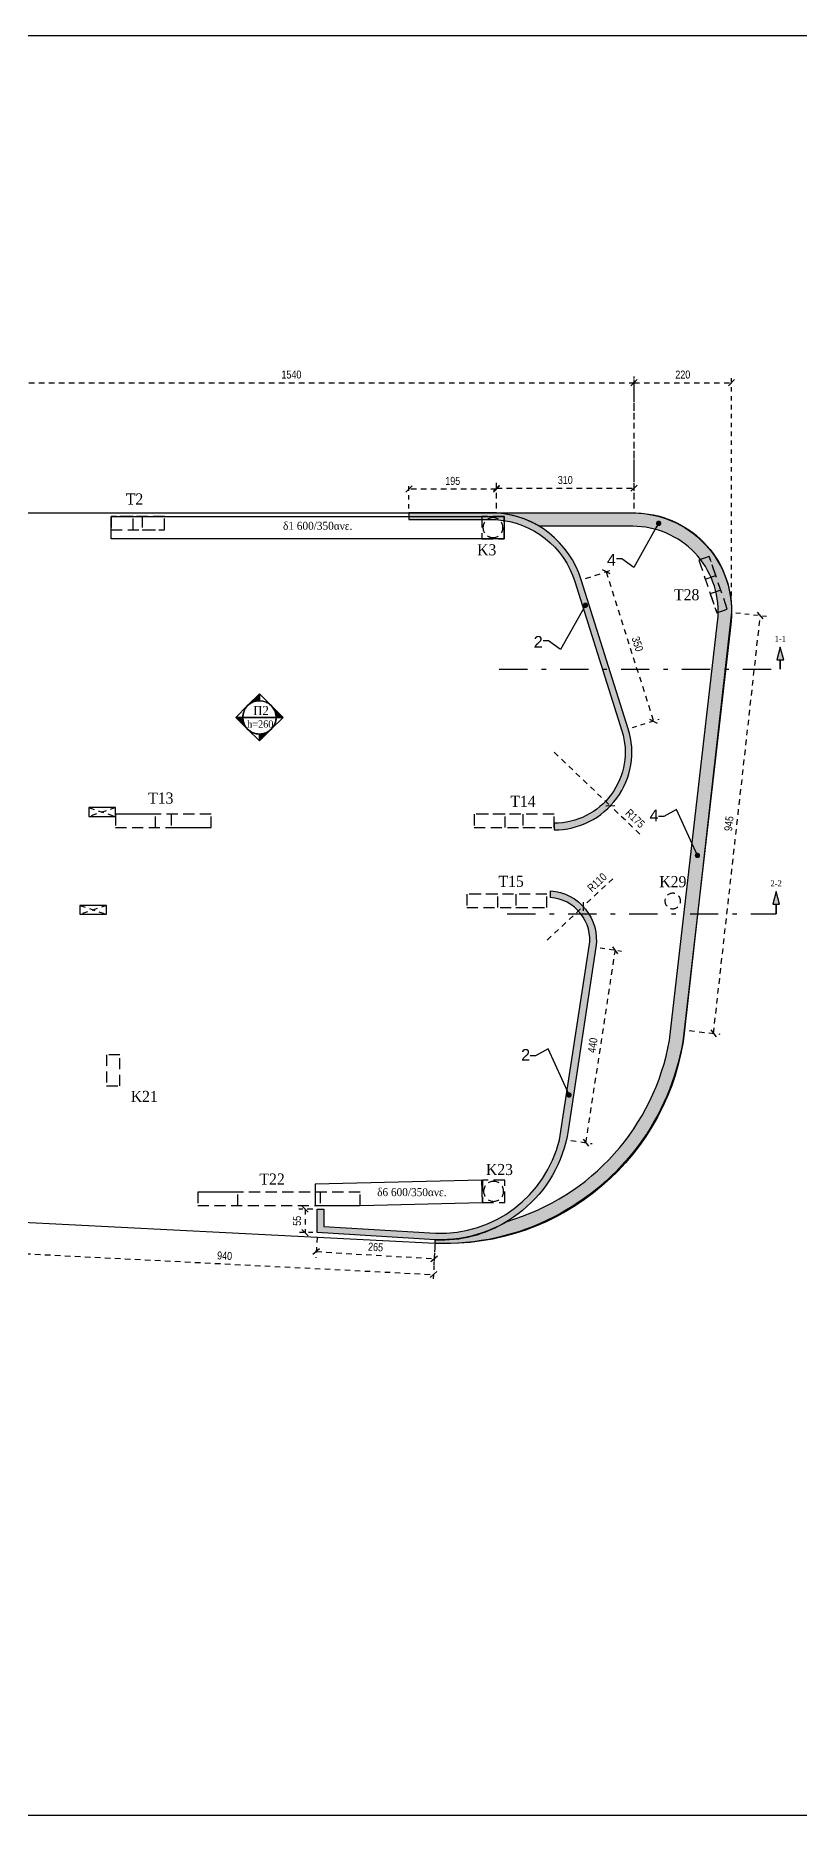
# Model space of a CAD drawing. Header units: millimetres. Extents: x -2171 to 1563, y -1758 to -1505.
# Drawn here: x -1009.37 to -992.2, y -1630.29 to -1590.25 of the extents above; entities that cross this region are included whole.
import ezdxf
from ezdxf.enums import TextEntityAlignment as Align

# ---------------------------------------------------------------- set-up
doc = ezdxf.new("R2010")
doc.units = ezdxf.units.MM
doc.header["$PDMODE"] = 32
for name, pattern in [('DASHDOT', [25.4, 12.7, -6.35, 0, -6.35]), ('DASHED2', [0.375, 0.25, -0.125]), ('HIDDEN', [0.375, 0.25, -0.125]), ('HIDDEN2', [0.1875, 0.125, -0.0625])]:
    doc.linetypes.add(name, pattern=pattern)
doc.layers.get('Defpoints').update_dxf_attribs({"color": 6})
for name, color, linetype in [('-S-AKSONES', 50, 'DASHDOT'), ('-S_TEXT', 3, 'Continuous'), ('AM_5', 7, 'Continuous'), ('Geo_Beam', 7, 'Continuous'), ('Geo_Col', 7, 'Continuous'), ('Geo_Lines', 7, 'Continuous'), ('Geo_Lines_0', 7, 'Continuous'), ('Sect_Line_Symbol', 7, 'Continuous'), ('STITHAIO', 94, 'Continuous'), ('Text_Beam', 7, 'Continuous'), ('Text_Col_-1', 7, 'Continuous'), ('Text_Slab', 7, 'Continuous')]:
    doc.layers.add(name, color=color, linetype=linetype)
doc.layers.add('A-ANNO-DIMS', color=1, linetype='Continuous', lineweight=9)
doc.styles.add('1-100', font='arial.ttf', dxfattribs={"width": 0.8})
doc.styles.add('ag', font='arial.ttf', dxfattribs={"height": 0.25})
doc.styles.add('S1TmsNwRmn1088_b_934_161', font='times.ttf', dxfattribs={"width": 0.93362935265248, "height": 0.10875})
doc.styles.add('S1TmsNwRmn11_b_934_161', font='times.ttf', dxfattribs={"width": 0.93362935265248, "height": 0.0010875})
doc.styles.add('S1TmsNwRmn1359_b_934_161', font='times.ttf', dxfattribs={"width": 0.93362935265248, "height": 0.1359375})
doc.dimstyles.new('CHRISTOFOROS', dxfattribs={"dimscale": 0.2, "dimtxt": 0.25, "dimasz": 0.6, "dimexe": 0, "dimexo": 0, "dimgap": 0, "dimtad": 0, "dimdec": 0, "dimlfac": 100, "dimzin": 0, "dimdsep": 46, "dimtxsty": 'ag', "dimblk": 'ARCHTICK', "dimcen": 0, "dimclrd": 256, "dimclre": 256, "dimclrt": 1, "dimaunit": 1, "dimadec": 0, "dimazin": 0, "dimtfac": 1, "dimtdec": 0, "dimtofl": 0, "dimtmove": 0, "dimatfit": 3, "dimfxl": 1, "dimtolj": 1, "dimtzin": 0, "dimlwd": -1, "dimlwe": -1, "dimarcsym": 0})
doc.dimstyles.new('Copy of 1-100', dxfattribs={"dimtxt": 0.18, "dimasz": 0.14, "dimexe": 0.14, "dimexo": 0.1, "dimgap": 0.09, "dimtad": 1, "dimdec": 0, "dimlfac": 100, "dimrnd": 5, "dimzin": 5, "dimdsep": 46, "dimtxsty": '1-100', "dimblk": 'OBLIQUE', "dimcen": 0.09, "dimclrd": 1, "dimclre": 1, "dimclrt": 2, "dimadec": 0, "dimazin": 0, "dimtfac": 1, "dimtdec": 0, "dimtix": 1, "dimtmove": 2, "dimatfit": 3, "dimfxl": 5, "dimfxlon": 1, "dimtolj": 1, "dimtzin": 5, "dimarcsym": 0})
pattern_1 = [(0, (0, 0), (0.09525, 0.0549926129), [0.0635, -0.127]), (120, (0, 0), (-0.09524999979188381, 0.05499261326046782), [0.06349999999999999, -0.127]), (59.99999999999999, (0, 0), (2.081161820655097e-10, 0.1099852261604678), [-0.127, 0.0635])]

# ---------------------------------------------------------------- blocks, each defined once
blk = doc.blocks.new('Label_Ισόγειο-RC_XSN2633_2796')
at = {"layer": 'Text_Slab'}
for points in [[(-0.1767766952966369, 0.1767766952966369, -0.198912367379658), (1.530808498934192e-17, 0.2500000000000001), (2.164890140588734e-17, 0.3535533905932738)], [(-0.1767766952966369, -0.1767766952966369, -0.198912367379658), (-0.2500000000000001, 3.061616997868384e-17), (-0.3535533905932738, 4.329780281177467e-17)], [(0.1767766952966369, 0.1767766952966369, -0.198912367379658), (0.2500000000000001, 0), (0.3535533905932738, 0)], [(0.1767766952966369, -0.1767766952966369, -0.198912367379658), (-4.592425496802575e-17, -0.2500000000000001), (-6.4946704217662e-17, -0.3535533905932738)]]:
    blk.add_hatch(color=174, dxfattribs=at).paths.add_polyline_path(points)
at = {"layer": 'Text_Slab', "color": 174}
for points in [[(-0.1767766952966369, 0.1767766952966369, -0.198912367379658), (1.530808498934192e-17, 0.2500000000000001), (2.164890140588734e-17, 0.3535533905932738)], [(1.530808498934192e-17, 0.2500000000000001, -0.198912367379658), (0.1767766952966369, 0.1767766952966369), (2.164890140588734e-17, 0.3535533905932738)], [(-0.2500000000000001, 3.061616997868384e-17, -0.198912367379658), (-0.1767766952966369, 0.1767766952966369), (-0.3535533905932738, 4.329780281177467e-17)], [(-0.1767766952966369, -0.1767766952966369, -0.198912367379658), (-0.2500000000000001, 3.061616997868384e-17), (-0.3535533905932738, 4.329780281177467e-17)], [(-0.25, 0, 0.414213562373095), (0, -0.25, 0.414213562373095), (0.25, 0, 0.414213562373095), (0, 0.25, 0.414213562373095)], [(0.1767766952966369, 0.1767766952966369, -0.198912367379658), (0.2500000000000001, 0), (0.3535533905932738, 0)], [(0.2500000000000001, 0, -0.198912367379658), (0.1767766952966369, -0.1767766952966369), (0.3535533905932738, 0)], [(-4.592425496802575e-17, -0.2500000000000001, -0.198912367379658), (-0.1767766952966369, -0.1767766952966369), (-6.4946704217662e-17, -0.3535533905932738)], [(0.1767766952966369, -0.1767766952966369, -0.198912367379658), (-4.592425496802575e-17, -0.2500000000000001), (-6.4946704217662e-17, -0.3535533905932738)]]:
    blk.add_lwpolyline(points, format="xyb", close=True, dxfattribs=at)
blk.add_lwpolyline([(0.25, 0), (-0.25, 0)], close=True, dxfattribs=at)
blk = doc.blocks.new('_Oblique')
at = {"color": 0, "linetype": 'ByBlock', "lineweight": -2}
blk.add_line((-0.5, -0.5), (0.5, 0.5), dxfattribs=at)
blk = doc.blocks.new('*D1137')
at = {"layer": 'A-ANNO-DIMS', "color": 1, "linetype": 'HIDDEN', "lineweight": -2, "ltscale": 0.5, "transparency": 16777216}
blk.add_line((-1011.327536385073, -1602.256003132618), (-1011.327536385073, -1597.9195075624), dxfattribs=at)
at = {"layer": 'A-ANNO-DIMS', "color": 1, "linetype": 'DASHED2', "lineweight": -2, "ltscale": 0.5, "transparency": 16777216}
blk.add_line((-1011.327536385073, -1598.059507562401), (-995.9158659572859, -1598.059507562401), dxfattribs=at)
at = {"layer": 'A-ANNO-DIMS', "color": 1, "linetype": 'HIDDEN2', "lineweight": -2, "ltscale": 0.5, "transparency": 16777216}
blk.add_line((-995.9158659572859, -1600.890604616323), (-995.9158659572859, -1597.9195075624), dxfattribs=at)
at = {"layer": 'Defpoints', "color": 0, "ltscale": 0.5, "transparency": 16777216}
for p in [(-995.9158659572859, -1598.059507562401), (-995.9158659572859, -1600.990604616323), (-1011.327536385073, -1602.356003132618)]:
    blk.add_point(p, dxfattribs=at)
at = {"layer": 'A-ANNO-DIMS', "color": 1, "lineweight": -2, "ltscale": 0.5, "transparency": 16777216, "xscale": 0.14, "yscale": 0.14, "zscale": 0.14, "rotation": 180}
blk.add_blockref('_Oblique', (-1011.327536385073, -1598.059507562401), dxfattribs=at)
at = {"layer": 'A-ANNO-DIMS', "color": 1, "lineweight": -2, "ltscale": 0.5, "transparency": 16777216, "xscale": 0.14, "yscale": 0.14, "zscale": 0.14}
blk.add_blockref('_Oblique', (-995.9158659572859, -1598.059507562401), dxfattribs=at)
at = {"layer": 'A-ANNO-DIMS', "color": 2, "ltscale": 0.5, "transparency": 16777216, "insert": (-1003.621701171179, -1597.877604424611), "char_height": 0.18, "attachment_point": 5, "style": '1-100'}
blk.add_mtext('\\A1;1540', dxfattribs=at)
blk = doc.blocks.new('*D1138')
at = {"layer": 'A-ANNO-DIMS', "color": 1, "linetype": 'HIDDEN', "lineweight": -2, "ltscale": 0.5, "transparency": 16777216}
blk.add_line((-995.9158659572859, -1600.890604616323), (-995.9158659572859, -1597.9195075624), dxfattribs=at)
at = {"layer": 'A-ANNO-DIMS', "color": 1, "linetype": 'DASHED2', "lineweight": -2, "ltscale": 0.5, "transparency": 16777216}
blk.add_line((-995.9158659572859, -1598.059507562401), (-993.723292501003, -1598.059507562401), dxfattribs=at)
at = {"layer": 'A-ANNO-DIMS', "color": 1, "linetype": 'HIDDEN2', "lineweight": -2, "ltscale": 0.5, "transparency": 16777216}
blk.add_line((-993.723292501003, -1603.059507562401), (-993.723292501003, -1597.9195075624), dxfattribs=at)
at = {"layer": 'Defpoints', "color": 0, "ltscale": 0.5, "transparency": 16777216}
for p in [(-993.723292501003, -1598.059507562401), (-995.9158659572859, -1600.990604616323), (-993.723292501003, -1603.183178072621)]:
    blk.add_point(p, dxfattribs=at)
at = {"layer": 'A-ANNO-DIMS', "color": 1, "lineweight": -2, "ltscale": 0.5, "transparency": 16777216, "xscale": 0.14, "yscale": 0.14, "zscale": 0.14, "rotation": 180}
blk.add_blockref('_Oblique', (-995.9158659572859, -1598.059507562401), dxfattribs=at)
at = {"layer": 'A-ANNO-DIMS', "color": 1, "lineweight": -2, "ltscale": 0.5, "transparency": 16777216, "xscale": 0.14, "yscale": 0.14, "zscale": 0.14}
blk.add_blockref('_Oblique', (-993.723292501003, -1598.059507562401), dxfattribs=at)
at = {"layer": 'A-ANNO-DIMS', "color": 2, "ltscale": 0.5, "transparency": 16777216, "insert": (-994.8195792291444, -1597.877604424611), "char_height": 0.18, "attachment_point": 5, "style": '1-100'}
blk.add_mtext('\\A1;220', dxfattribs=at)
blk = doc.blocks.new('*D1143')
at = {"layer": 'A-ANNO-DIMS', "color": 1, "linetype": 'HIDDEN', "lineweight": -2, "ltscale": 0.5, "transparency": 16777216}
blk.add_line((-1009.807576341332, -1617.043145767953), (-1009.845417297113, -1617.784383496869), dxfattribs=at)
at = {"layer": 'A-ANNO-DIMS', "color": 1, "linetype": 'DASHED2', "lineweight": -2, "ltscale": 0.5, "transparency": 16777216}
blk.add_line((-1009.838279447044, -1617.644565575641), (-1000.427226986116, -1618.125009576442), dxfattribs=at)
at = {"layer": 'A-ANNO-DIMS', "color": 1, "linetype": 'HIDDEN2', "lineweight": -2, "ltscale": 0.5, "transparency": 16777216}
blk.add_line((-1000.396523880404, -1617.523589768753), (-1000.434364836185, -1618.26482749767), dxfattribs=at)
at = {"layer": 'Defpoints', "color": 0, "ltscale": 0.5, "transparency": 16777216}
for p in [(-1009.802477876997, -1616.943275824219), (-1000.391425416069, -1617.42371982502), (-1000.427226986116, -1618.125009576442)]:
    blk.add_point(p, dxfattribs=at)
at = {"layer": 'A-ANNO-DIMS', "color": 1, "lineweight": -2, "ltscale": 0.5, "transparency": 16777216, "xscale": 0.14, "yscale": 0.14, "zscale": 0.14}
for p, rotation in [((-1009.838279447044, -1617.644565575641), 177.0775280535242), ((-1000.427226986116, -1618.125009576442), 357.0775280535242)]:
    blk.add_blockref('_Oblique', p, dxfattribs=dict(at, rotation=rotation))
at = {"layer": 'A-ANNO-DIMS', "color": 2, "ltscale": 0.5, "transparency": 16777216, "insert": (-1005.123478949975, -1617.70312101468), "char_height": 0.18, "attachment_point": 5, "rotation": 357.0775280535242, "style": '1-100'}
blk.add_mtext('\\A1;940', dxfattribs=at)
blk = doc.blocks.new('*D1144')
at = {"layer": 'A-ANNO-DIMS', "color": 1, "linetype": 'DASHED2', "lineweight": -2, "ltscale": 0.5, "transparency": 16777216}
blk.add_line((-994.1289854346616, -1612.698951068378), (-993.0746710729339, -1603.298336781627), dxfattribs=at)
at = {"layer": 'A-ANNO-DIMS', "color": 1, "linetype": 'HIDDEN2', "lineweight": -2, "ltscale": 0.5, "transparency": 16777216}
blk.add_line((-993.6243249276381, -1603.236691027922), (-992.9355433454339, -1603.313940481209), dxfattribs=at)
at = {"layer": 'A-ANNO-DIMS', "color": 1, "linetype": 'HIDDEN', "lineweight": -2, "ltscale": 0.5, "transparency": 16777216}
blk.add_line((-994.6786392893657, -1612.637305314673), (-993.9898577071615, -1612.71455476796), dxfattribs=at)
at = {"layer": 'Defpoints', "color": 0, "ltscale": 0.5, "transparency": 16777216}
for p in [(-993.7237018758525, -1603.22554552822), (-993.0746710729339, -1603.298336781627), (-994.7780162375801, -1612.626159814972)]:
    blk.add_point(p, dxfattribs=at)
at = {"layer": 'A-ANNO-DIMS', "color": 1, "lineweight": -2, "ltscale": 0.5, "transparency": 16777216, "xscale": 0.14, "yscale": 0.14, "zscale": 0.14}
for p, rotation in [((-993.0746710729339, -1603.298336781627), 83.60080343407684), ((-994.1289854346616, -1612.698951068378), 263.6008034340769)]:
    blk.add_blockref('_Oblique', p, dxfattribs=dict(at, rotation=rotation))
at = {"layer": 'A-ANNO-DIMS', "color": 2, "ltscale": 0.5, "transparency": 16777216, "insert": (-993.7825980408395, -1607.978369911323), "char_height": 0.18, "attachment_point": 5, "rotation": 83.60080343407684, "style": '1-100'}
blk.add_mtext('\\A1;945', dxfattribs=at)
blk = doc.blocks.new('_ArchTick')
at = {"color": 0, "linetype": 'ByBlock', "const_width": 0.150000081}
blk.add_lwpolyline([(-0.5000002699998731, -0.5000002699998731), (0.5000002699998731, 0.5000002699998731)], dxfattribs=at)
blk = doc.blocks.new('*D1627')
at = {"layer": 'AM_5', "color": 1, "linetype": 'HIDDEN', "lineweight": -2, "ltscale": 0.5, "transparency": 16777216}
blk.add_line((-1003.045574938382, -1617.282654643126), (-1003.073498818879, -1617.749173545113), dxfattribs=at)
at = {"layer": 'AM_5', "color": 1, "linetype": 'DASHED2', "lineweight": -2, "ltscale": 0.5, "transparency": 16777216}
blk.add_line((-1003.065133972417, -1617.60942366374), (-1000.412884035268, -1617.76817631016), dxfattribs=at)
at = {"layer": 'AM_5', "color": 1, "linetype": 'HIDDEN2', "lineweight": -2, "ltscale": 0.5, "transparency": 16777216}
blk.add_line((-1000.393325001232, -1617.441407289545), (-1000.42124888173, -1617.907926191533), dxfattribs=at)
at = {"layer": 'Defpoints', "color": 0, "ltscale": 0.5, "transparency": 16777216}
for p in [(-1003.039600048051, -1617.182833299288), (-1000.387350110902, -1617.341585945707), (-1000.412884035268, -1617.76817631016)]:
    blk.add_point(p, dxfattribs=at)
at = {"layer": 'AM_5', "color": 1, "lineweight": -2, "ltscale": 0.5, "transparency": 16777216, "xscale": 0.14, "yscale": 0.14, "zscale": 0.14}
for p, rotation in [((-1003.065133972417, -1617.60942366374), 176.5745998709275), ((-1000.412884035268, -1617.76817631016), 356.5745998709274)]:
    blk.add_blockref('_Oblique', p, dxfattribs=dict(at, rotation=rotation))
at = {"layer": 'AM_5', "color": 2, "ltscale": 0.5, "transparency": 16777216, "insert": (-1001.728140490852, -1617.507221830326), "char_height": 0.18, "attachment_point": 5, "rotation": 356.5745998709275, "style": '1-100'}
blk.add_mtext('\\A1;265', dxfattribs=at)
blk = doc.blocks.new('*D1628')
at = {"layer": 'AM_5', "color": 1, "linetype": 'HIDDEN', "lineweight": -2, "ltscale": 0.5, "transparency": 16777216}
blk.add_line((-1003.139600048498, -1616.650672980352), (-1003.453949356235, -1616.650672980352), dxfattribs=at)
at = {"layer": 'AM_5', "color": 1, "linetype": 'DASHED2', "lineweight": -2, "ltscale": 0.5, "transparency": 16777216}
blk.add_line((-1003.313949356235, -1616.650672980352), (-1003.313949356235, -1617.182833299289), dxfattribs=at)
at = {"layer": 'AM_5', "color": 1, "linetype": 'HIDDEN2', "lineweight": -2, "ltscale": 0.5, "transparency": 16777216}
blk.add_line((-1003.139600048052, -1617.182833299289), (-1003.453949356235, -1617.182833299289), dxfattribs=at)
at = {"layer": 'Defpoints', "color": 0, "ltscale": 0.5, "transparency": 16777216}
for p in [(-1003.039600048498, -1616.650672980352), (-1003.313949356235, -1617.182833299289), (-1003.039600048052, -1617.182833299289)]:
    blk.add_point(p, dxfattribs=at)
at = {"layer": 'AM_5', "color": 1, "lineweight": -2, "ltscale": 0.5, "transparency": 16777216, "xscale": 0.14, "yscale": 0.14, "zscale": 0.14}
for p, rotation in [((-1003.313949356235, -1616.650672980352), 90), ((-1003.313949356235, -1617.182833299289), 270)]:
    blk.add_blockref('_Oblique', p, dxfattribs=dict(at, rotation=rotation))
at = {"layer": 'AM_5', "color": 2, "ltscale": 0.5, "transparency": 16777216, "insert": (-1003.495484144775, -1616.91675313982), "char_height": 0.18, "attachment_point": 5, "rotation": 90, "style": '1-100'}
blk.add_mtext('\\A1;55', dxfattribs=at)
blk = doc.blocks.new('*D1629')
at = {"layer": 'AM_5', "color": 1, "linetype": 'DASHED2', "lineweight": -2, "ltscale": 0.5, "transparency": 16777216}
blk.add_line((-996.9985607833372, -1615.159476835757), (-996.3363938619642, -1610.829466333876), dxfattribs=at)
at = {"layer": 'AM_5', "color": 1, "linetype": 'HIDDEN2', "lineweight": -2, "ltscale": 0.5, "transparency": 16777216}
blk.add_line((-996.6756458190276, -1610.77758622322), (-996.19800272187, -1610.850629801065), dxfattribs=at)
at = {"layer": 'AM_5', "color": 1, "linetype": 'HIDDEN', "lineweight": -2, "ltscale": 0.5, "transparency": 16777216}
blk.add_line((-997.3378127404006, -1615.107596725101), (-996.860169643243, -1615.180640302945), dxfattribs=at)
at = {"layer": 'Defpoints', "color": 0, "ltscale": 0.5, "transparency": 16777216}
for p in [(-996.7744966333807, -1610.762469460943), (-996.3363938619642, -1610.829466333876), (-997.4366635547537, -1615.092479962824)]:
    blk.add_point(p, dxfattribs=at)
at = {"layer": 'AM_5', "color": 1, "lineweight": -2, "ltscale": 0.5, "transparency": 16777216, "xscale": 0.14, "yscale": 0.14, "zscale": 0.14}
for p, rotation in [((-996.3363938619642, -1610.829466333876), 81.30540193871533), ((-996.9985607833372, -1615.159476835757), 261.3054019387153)]:
    blk.add_blockref('_Oblique', p, dxfattribs=dict(at, rotation=rotation))
at = {"layer": 'AM_5', "color": 2, "ltscale": 0.5, "transparency": 16777216, "insert": (-996.8472900556899, -1612.966973719902), "char_height": 0.18, "attachment_point": 5, "rotation": 81.30540193871533, "style": '1-100'}
blk.add_mtext('\\A1;440', dxfattribs=at)
blk = doc.blocks.new('*D1630')
at = {"layer": 'AM_5', "color": 1, "linetype": 'HIDDEN', "lineweight": -2, "ltscale": 0.5, "transparency": 16777216}
blk.add_line((-997.0094959248352, -1602.461305638933), (-996.4077310078258, -1602.271584250972), dxfattribs=at)
at = {"layer": 'AM_5', "color": 1, "linetype": 'DASHED2', "lineweight": -2, "ltscale": 0.5, "transparency": 16777216}
blk.add_line((-996.5412522947736, -1602.313680164452), (-995.4825616096809, -1605.671672213198), dxfattribs=at)
at = {"layer": 'AM_5', "color": 1, "linetype": 'HIDDEN2', "lineweight": -2, "ltscale": 0.5, "transparency": 16777216}
blk.add_line((-995.9508052397425, -1605.819297687679), (-995.3490403227331, -1605.629576299717), dxfattribs=at)
at = {"layer": 'Defpoints', "color": 0, "ltscale": 0.5, "transparency": 16777216}
for p in [(-997.104868272655, -1602.491374148562), (-995.4825616096809, -1605.671672213198), (-996.0461775875624, -1605.849366197308)]:
    blk.add_point(p, dxfattribs=at)
at = {"layer": 'AM_5', "color": 1, "lineweight": -2, "ltscale": 0.5, "transparency": 16777216, "xscale": 0.14, "yscale": 0.14, "zscale": 0.14}
for p, rotation in [((-996.5412522947736, -1602.313680164452), 107.4987562319725), ((-995.4825616096809, -1605.671672213198), 287.4987562319724)]:
    blk.add_blockref('_Oblique', p, dxfattribs=dict(at, rotation=rotation))
at = {"layer": 'AM_5', "color": 2, "ltscale": 0.5, "transparency": 16777216, "insert": (-995.8383631084042, -1603.937962166802), "char_height": 0.18, "attachment_point": 5, "rotation": 287.49875623197244, "style": '1-100'}
blk.add_mtext('\\A1;350', dxfattribs=at)
blk = doc.blocks.new('*D1631')
at = {"layer": 'AM_5', "color": 1, "linetype": 'HIDDEN2', "lineweight": -2, "ltscale": 0.5, "transparency": 16777216}
blk.add_line((-1000.977593561799, -1600.890709820628), (-1000.977593561799, -1600.311625103102), dxfattribs=at)
at = {"layer": 'AM_5', "color": 1, "linetype": 'DASHED2', "lineweight": -2, "ltscale": 0.5, "transparency": 16777216}
blk.add_line((-999.0097249845256, -1600.451625103102), (-1000.977593561799, -1600.451625103102), dxfattribs=at)
at = {"layer": 'AM_5', "color": 1, "linetype": 'HIDDEN', "lineweight": -2, "ltscale": 0.5, "transparency": 16777216}
blk.add_line((-999.0097249845256, -1600.890606919557), (-999.0097249845256, -1600.311625103102), dxfattribs=at)
at = {"layer": 'Defpoints', "color": 0, "ltscale": 0.5, "transparency": 16777216}
for p in [(-1000.977593561799, -1600.451625103102), (-1000.977593561799, -1600.990709820627), (-999.0097249845256, -1600.990606919557)]:
    blk.add_point(p, dxfattribs=at)
at = {"layer": 'AM_5', "color": 1, "lineweight": -2, "ltscale": 0.5, "transparency": 16777216, "xscale": 0.14, "yscale": 0.14, "zscale": 0.14, "rotation": 180}
blk.add_blockref('_Oblique', (-1000.977593561799, -1600.451625103102), dxfattribs=at)
at = {"layer": 'AM_5', "color": 1, "lineweight": -2, "ltscale": 0.5, "transparency": 16777216, "xscale": 0.14, "yscale": 0.14, "zscale": 0.14}
blk.add_blockref('_Oblique', (-999.0097249845256, -1600.451625103102), dxfattribs=at)
at = {"layer": 'AM_5', "color": 2, "ltscale": 0.5, "transparency": 16777216, "insert": (-999.9936592731622, -1600.269721965312), "char_height": 0.18, "attachment_point": 5, "style": '1-100'}
blk.add_mtext('\\A1;195', dxfattribs=at)
blk = doc.blocks.new('*D1632')
at = {"layer": 'AM_5', "color": 1, "linetype": 'HIDDEN', "lineweight": -2, "ltscale": 0.5, "transparency": 16777216}
blk.add_line((-999.0097249845256, -1600.890606919557), (-999.0097249845256, -1600.291413309678), dxfattribs=at)
at = {"layer": 'AM_5', "color": 1, "linetype": 'DASHED2', "lineweight": -2, "ltscale": 0.5, "transparency": 16777216}
blk.add_line((-999.0097249845256, -1600.431413309678), (-995.9158659572859, -1600.431413309678), dxfattribs=at)
at = {"layer": 'AM_5', "color": 1, "linetype": 'HIDDEN2', "lineweight": -2, "ltscale": 0.5, "transparency": 16777216}
blk.add_line((-995.9158659572859, -1600.890604616323), (-995.9158659572859, -1600.291413309678), dxfattribs=at)
at = {"layer": 'Defpoints', "color": 0, "ltscale": 0.5, "transparency": 16777216}
for p in [(-995.9158659572859, -1600.431413309678), (-999.0097249845256, -1600.990606919557), (-995.9158659572859, -1600.990604616323)]:
    blk.add_point(p, dxfattribs=at)
at = {"layer": 'AM_5', "color": 1, "lineweight": -2, "ltscale": 0.5, "transparency": 16777216, "xscale": 0.14, "yscale": 0.14, "zscale": 0.14, "rotation": 180}
blk.add_blockref('_Oblique', (-999.0097249845256, -1600.431413309678), dxfattribs=at)
at = {"layer": 'AM_5', "color": 1, "lineweight": -2, "ltscale": 0.5, "transparency": 16777216, "xscale": 0.14, "yscale": 0.14, "zscale": 0.14}
blk.add_blockref('_Oblique', (-995.9158659572859, -1600.431413309678), dxfattribs=at)
at = {"layer": 'AM_5', "color": 2, "ltscale": 0.5, "transparency": 16777216, "insert": (-997.4627954709058, -1600.249448780346), "char_height": 0.18, "attachment_point": 5, "style": '1-100'}
blk.add_mtext('\\A1;310', dxfattribs=at)
blk = doc.blocks.new('*D1634')
at = {"layer": 'A-ANNO-DIMS', "color": 1, "linetype": 'DASHED2', "lineweight": -2, "ltscale": 0.5, "transparency": 16777216}
blk.add_line((-994.1289854346614, -1612.698951068378), (-993.0746710729338, -1603.298336781627), dxfattribs=at)
at = {"layer": 'A-ANNO-DIMS', "color": 1, "linetype": 'HIDDEN2', "lineweight": -2, "ltscale": 0.5, "transparency": 16777216}
blk.add_line((-993.6243249276381, -1603.236691027922), (-992.9355433454338, -1603.313940481209), dxfattribs=at)
at = {"layer": 'A-ANNO-DIMS', "color": 1, "linetype": 'HIDDEN', "lineweight": -2, "ltscale": 0.5, "transparency": 16777216}
blk.add_line((-994.6786392893657, -1612.637305314673), (-993.9898577071614, -1612.71455476796), dxfattribs=at)
at = {"layer": 'Defpoints', "color": 0, "ltscale": 0.5, "transparency": 16777216}
for p in [(-993.7237018758525, -1603.22554552822), (-993.0746710729338, -1603.298336781627), (-994.7780162375801, -1612.626159814972)]:
    blk.add_point(p, dxfattribs=at)
at = {"layer": 'A-ANNO-DIMS', "color": 1, "lineweight": -2, "ltscale": 0.5, "transparency": 16777216, "xscale": 0.14, "yscale": 0.14, "zscale": 0.14}
for p, rotation in [((-993.0746710729338, -1603.298336781627), 83.60080343407684), ((-994.1289854346614, -1612.698951068378), 263.6008034340769)]:
    blk.add_blockref('_Oblique', p, dxfattribs=dict(at, rotation=rotation))
at = {"layer": 'A-ANNO-DIMS', "color": 2, "ltscale": 0.5, "transparency": 16777216, "insert": (-993.7825980408394, -1607.978369911323), "char_height": 0.18, "attachment_point": 5, "rotation": 83.60080343407684, "style": '1-100'}
blk.add_mtext('\\A1;945', dxfattribs=at)
blk = doc.blocks.new('*D1650')
at = {"layer": 'AM_5', "color": 1, "linetype": 'DASHED2', "lineweight": -2, "ltscale": 0.5, "transparency": 16777216}
for p in [(-996.3905212926577, -1609.21870599432), (-997.8706722868454, -1610.598881210277)]:
    blk.add_line(p, (-997.0600779817021, -1609.843037938512), dxfattribs=at)
at = {"layer": 'Defpoints', "color": 0, "ltscale": 0.5, "transparency": 16777216}
for p in [(-997.0600779817021, -1609.843037938512), (-997.8706722868454, -1610.598881210277)]:
    blk.add_point(p, dxfattribs=at)
at = {"layer": 'AM_5', "color": 1, "lineweight": -2, "ltscale": 0.5, "transparency": 16777216, "xscale": 0.14, "yscale": 0.14, "zscale": 0.14, "rotation": 222.9981796631736}
blk.add_blockref('_Oblique', (-997.0600779817021, -1609.843037938512), dxfattribs=at)
at = {"layer": 'AM_5', "color": 2, "ltscale": 0.5, "transparency": 16777216, "insert": (-996.7469605004749, -1609.302355974548), "char_height": 0.18, "attachment_point": 5, "rotation": 42.99817966317356, "style": '1-100'}
blk.add_mtext('\\A1;R110', dxfattribs=at)
blk = doc.blocks.new('*D1651')
at = {"layer": 'AM_5', "color": 1, "linetype": 'DASHED2', "lineweight": -2, "ltscale": 0.5, "transparency": 16777216}
for p in [(-997.7115579792646, -1606.374418872311), (-995.7867490889012, -1608.215053226209)]:
    blk.add_line(p, (-996.4495299678216, -1607.581256665441), dxfattribs=at)
at = {"layer": 'Defpoints', "color": 0, "ltscale": 0.5, "transparency": 16777216}
for p in [(-997.7115579792646, -1606.374418872311), (-996.4495299678216, -1607.581256665441)]:
    blk.add_point(p, dxfattribs=at)
at = {"layer": 'AM_5', "color": 1, "lineweight": -2, "ltscale": 0.5, "transparency": 16777216, "xscale": 0.14, "yscale": 0.14, "zscale": 0.14, "rotation": 136.2806042337625}
blk.add_blockref('_Oblique', (-996.4495299678216, -1607.581256665441), dxfattribs=at)
at = {"layer": 'AM_5', "color": 2, "ltscale": 0.5, "transparency": 16777216, "insert": (-995.8912386866057, -1607.863445299495), "char_height": 0.18, "attachment_point": 5, "rotation": 316.2806042337626, "style": '1-100'}
blk.add_mtext('\\A1;R175', dxfattribs=at)

msp = doc.modelspace()

# ---------------------------------------------------------------- hatches: boundary and pattern name
at = {"layer": 'Geo_Lines_0', "linetype": 'Continuous', "ltscale": 0.5}
h = msp.add_hatch(dxfattribs=at)
h.set_pattern_fill('HONEY', color=9, scale=0.02)
h.set_pattern_definition(pattern_1)
edge = h.paths.add_edge_path()
edge.add_line((-1000.977585718205, -1601.140709820422), (-999.0145122740737, -1601.140607170092))
edge.add_arc((-999.1434211360773, -1603.11955978683), 1.983146730324695, 17.113015138546018, 86.27302165116231, ccw=False)
edge.add_line((-997.2480758537777, -1602.536004121224), (-996.1892361092921, -1605.894468961752))
edge.add_arc((-997.7115579792646, -1606.374418872311), 1.596187893840433, -90.12161037551238, 17.498756231997675, ccw=False)
edge.add_line((-997.7149458878516, -1607.97060317073), (-997.7149458318993, -1608.12060347969))
edge.add_arc((-997.7115579792642, -1606.374418872311), 1.746187893839908, 269.8888379766773, 377.4987562319928)
edge.add_line((-996.0461775875622, -1605.849366197308), (-997.1048682726548, -1602.491374148562))
edge.add_arc((-999.1434211360772, -1603.11955978683), 2.1331467303245, 17.1268247780645, 86.40659997183943)
edge.add_line((-999.0097249804792, -1600.990606919557), (-1000.977593561799, -1600.990709820627))
edge.add_line((-1000.977593561799, -1600.990709820627), (-1000.977423725795, -1601.140709811952))
h = msp.add_hatch(dxfattribs=at)
h.set_pattern_fill('HONEY', color=9, scale=0.02)
h.set_pattern_definition(pattern_1)
edge = h.paths.add_edge_path()
edge.add_line((-1003.039600048497, -1616.650672980351), (-1002.889600048497, -1616.650672980351))
edge.add_line((-1002.889600048497, -1616.650672980351), (-1002.889600031177, -1617.041543195019))
edge.add_line((-1002.889600031177, -1617.041543195019), (-1000.379896744368, -1617.191763645118))
edge.add_arc((-1000.271199665827, -1614.43324158425), 2.760662785487876, 267.7434787911607, 346.1844425093843)
edge.add_line((-997.5904043033659, -1615.092479962824), (-996.9228384437279, -1610.740227166491))
edge.add_arc((-997.8664286251599, -1610.595495548157), 0.9546254091739687, 351.2797078264519, 445.8871578762057)
edge.add_line((-997.7979619302107, -1609.64332855465), (-997.7922141753777, -1609.493346722462))
edge.add_arc((-997.8706722868448, -1610.598881210276), 1.108315017944985, -8.487918427841805, 85.94061108063312, ccw=False)
edge.add_line((-996.774496633381, -1610.762469460943), (-997.3957498415873, -1614.881062472888))
edge.add_arc((-1000.270830027316, -1614.434341803795), 2.909578222107891, 267.7048581318385, 351.1681874251562, ccw=False)
edge.add_line((-1000.38735011092, -1617.341585945707), (-1003.039600048051, -1617.182833299288))
edge.add_line((-1003.039600048051, -1617.182833299288), (-1003.039600048497, -1616.650672980351))
at = {"layer": 'Sect_Line_Symbol'}
for points in [[(-992.627093932274, -1604.506002172806), (-992.627093932274, -1604.295779920692), (-992.5494482187432, -1604.295779920692), (-992.627093932274, -1604.006002172806), (-992.7047396458047, -1604.295779920692), (-992.627093932274, -1604.295779920692)], [(-992.7204366667747, -1610.006002172806), (-992.7204366667747, -1609.795779920692), (-992.642790953244, -1609.795779920692), (-992.7204366667747, -1609.506002172806), (-992.7980823803055, -1609.795779920692), (-992.7204366667747, -1609.795779920692)]]:
    msp.add_hatch(color=2, dxfattribs=at).paths.add_polyline_path(points)
at = {"layer": 'STITHAIO', "ltscale": 0.5, "transparency": 33554572}
h = msp.add_hatch(dxfattribs=at)
h.set_pattern_fill('AR-CONC', scale=0.002)
h.set_pattern_definition([(49.99999999999999, (0, 0), (0.364369337992008, -0.03187817107780617), [0.0381, -0.4191]), (355, (0, 0), (-0.07048684284993868, 0.3821136904780703), [0.03048, -0.33528116834]), (100.4514447, (0.030364014, -0.002656507), (0.2938824941807066, 0.3502355038243902), [0.0323800176, -0.3561804892]), (46.18420000000001, (0, 0.1016), (0.5421580817842598, -0.0840846558654543), [0.05715, -0.62865]), (96.63555760999996, (0.0451798, 0.09459300000000001), (0.474808268103006, 0.4948522491954431), [0.04857004628, -0.53427121632]), (351.1841511700001, (0, 0.1016), (0.4748082681299541, 0.4948522491710653), [0.04571993414, -0.50291946384]), (21, (0.0508, 0.0762), (0.303228782538265, -0.2045303963741752), [0.0381, -0.4191]), (326.0000000000001, (0.0508, 0.0762), (0.1236040566952941, 0.3683759322446385), [0.03048, -0.33528]), (71.45144499999999, (0.0760690652, 0.0591558002), (0.4268328385574323, 0.1638455377718105), [0.03238001760000001, -0.3561798752]), (37.50000000000001, (0, 0), (0.006177206501183633, 0.1691100777463062), [0, -0.331216, 0, -0.34036, 0, -0.33655]), (7.499999999999999, (0, 0), (0.1336393250206115, 0.200361149636239), [0, -0.194056, 0, -0.323596, 0, -0.12827]), (327.5, (-0.113284, 0), (0.2711811903337428, -0.01145748798534689), [0, -0.127, 0, -0.39624, 0, -0.52578]), (317.5, (-0.164084, 0), (0.2962583627720361, 0.05085298206666606), [0, -0.1651, 0, -0.263144, 0, -0.37338])])
edge = h.paths.add_edge_path()
edge.add_line((-1000.391444678196, -1617.423718879353), (-1000.387350110902, -1617.341585945702))
edge.add_arc((-1000.243302945264, -1614.541935568612), 2.803353673703616, 267.0546239289417, 301.6471347493868)
edge.add_arc((-1000.221314777092, -1611.954422208073), 5.180726586981358, 286.2405056035264, 350.0590932752625)
edge.add_line((-995.1183699348192, -1612.848783379959), (-994.0254307423718, -1603.310338413503))
edge.add_arc((-995.9415666700465, -1603.208782174792), 1.918825308084897, 356.9661313964844, 450.0000000000543)
edge.add_line((-995.9415666700484, -1601.289956866707), (-998.0453945538, -1601.290720647448))
edge.add_arc((-999.1649297310252, -1603.188671563552), 2.203537313726459, 59.46512507780883, 85.96106400968154)
edge.add_line((-999.009724983024, -1600.990606919557), (-995.9965648225304, -1600.990638592644))
edge.add_arc((-995.9418873016981, -1603.209939401519), 2.219974259210366, -5.759903521787805, 91.41132627584562, ccw=False)
edge.add_line((-993.7331212796623, -1603.432736105841), (-994.8210350207171, -1612.889173807169))
edge.add_arc((-1000.19254983069, -1611.971262290226), 5.449379130387062, 297.04682922193683, 350.30267723834146, ccw=False)
edge.add_arc((-1000.184373818216, -1612.06881766504), 5.358903372529517, 267.78550947700586, 297.44326344139193, ccw=False)

# ---------------------------------------------------------------- linework, layer by layer
at = {"layer": '-S_TEXT', "ltscale": 5}
msp.add_lwpolyline([(-1042.817940598079, -1590.24971776917), (-984.6704481699105, -1590.24971776917), (-984.6704481699105, -1630.294414193922), (-1042.817940598079, -1630.294414193922)], close=True, dxfattribs=at)
at = {"color": 2, "linetype": 'HIDDEN', "ltscale": 0.5}
for p, q in [((-1008.17755653793, -1607.620604441179), (-1007.577558011593, -1607.820603692204)), ((-1007.577558011593, -1607.620604441179), (-1008.177556537928, -1607.820603692206)), ((-1008.376534616114, -1609.820604473972), (-1007.777536088484, -1610.020603865507)), ((-1007.777536088484, -1609.820604473972), (-1008.376534616116, -1610.020603865502))]:
    msp.add_line(p, q, dxfattribs=at)
at = {"layer": 'Geo_Beam', "color": 94, "ltscale": 0.5}
msp.add_lwpolyline([(-1007.677366347059, -1601.068093222085), (-998.8382999118251, -1601.068093222085), (-998.8382999118251, -1601.568974104849), (-1007.677366347059, -1601.568974104849)], close=True, dxfattribs=at)
at = {"layer": 'Geo_Beam', "color": 94}
msp.add_lwpolyline([(-1003.086286303194, -1616.570912365523), (-1002.077629078086, -1616.570912365523), (-999.3248494193306, -1616.503744807277), (-999.3370457410876, -1616.003893579675), (-1003.086286303195, -1616.095374687882)], close=True, dxfattribs=at)
at = {"layer": 'Geo_Col', "color": 94, "linetype": 'HIDDEN'}
for points in [[(-1007.677366347059, -1601.368093222085), (-1006.477366347059, -1601.368093222085), (-1006.477366347059, -1601.068093222085), (-1007.677366347059, -1601.068093222085)], [(-1007.677366347059, -1601.368093222085), (-1007.177366347059, -1601.368093222085), (-1007.177366347059, -1601.068093222085), (-1007.677366347059, -1601.068093222085)], [(-1006.477366347059, -1601.068093222085), (-1006.977366347059, -1601.068093222085), (-1006.977366347059, -1601.368093222085), (-1006.477366347059, -1601.368093222085)], [(-999.3382999118251, -1601.568974104849), (-998.8382999118251, -1601.568974104849), (-998.8382999118251, -1601.068974104849), (-999.3382999118251, -1601.068974104849)], [(-994.4604662886209, -1602.051262526483), (-994.3149279996362, -1602.477077752185), (-994.0783639853573, -1602.396223147193), (-994.223902274342, -1601.970407921491)], [(-993.8196292493844, -1603.153227992885), (-994.223902274342, -1601.970407921491), (-994.4604662886209, -1602.051262526483), (-994.0561932636633, -1603.234082597877)], [(-993.8196292635398, -1603.153227992885), (-993.9651675525247, -1602.727412767184), (-994.2017315668033, -1602.808267372175), (-994.0561932778187, -1603.234082597877)], [(-993.8196292493844, -1603.153227992885), (-993.9651675383693, -1602.727412767184), (-994.201731552648, -1602.808267372175), (-994.0561932636633, -1603.234082597877)], [(-1007.577823778804, -1608.070684999478), (-1005.427823778804, -1608.070684999478), (-1005.427823778804, -1607.770684999478), (-1007.577823778804, -1607.770684999478)], [(-1007.577823778804, -1608.070684999478), (-1006.677823778804, -1608.070684999478), (-1006.677823778804, -1607.770684999478), (-1007.577823778804, -1607.770684999478)], [(-1005.427823778804, -1607.770684999478), (-1006.327823778804, -1607.770684999478), (-1006.327823778804, -1608.070684999478), (-1005.427823778804, -1608.070684999478)], [(-999.5148664697329, -1608.070603833166), (-997.7148664697329, -1608.070603833166), (-997.7148664697329, -1607.770603833166), (-999.5148664697329, -1607.770603833166)], [(-999.5148664697329, -1608.070603833166), (-998.814866469733, -1608.070603833166), (-998.814866469733, -1607.770603833166), (-999.5148664697329, -1607.770603833166)], [(-997.7148664697329, -1607.770603833166), (-998.4148664697329, -1607.770603833166), (-998.4148664697329, -1608.070603833166), (-997.7148664697329, -1608.070603833166)], [(-999.676715291823, -1609.870110710372), (-997.8767152918231, -1609.870110710372), (-997.8767152918231, -1609.570110710372), (-999.676715291823, -1609.570110710372)], [(-999.676715291823, -1609.870110710372), (-998.976715291823, -1609.870110710372), (-998.976715291823, -1609.570110710372), (-999.676715291823, -1609.570110710372)], [(-997.8767152918231, -1609.570110710372), (-998.5767152918231, -1609.570110710372), (-998.5767152918231, -1609.870110710372), (-997.8767152918231, -1609.870110710372)], [(-1007.477598711688, -1613.180604065303), (-1007.777598711688, -1613.180604065303), (-1007.777598711688, -1613.880604065303), (-1007.477598711688, -1613.880604065303)], [(-999.3248494193306, -1616.503744807277), (-998.8248494193306, -1616.503744807277), (-998.8248494193306, -1616.003744807277), (-999.3248494193306, -1616.003744807277)], [(-1005.7277791144, -1616.570912365523), (-1002.077629078086, -1616.570912365523), (-1002.077629078086, -1616.270912365523), (-1005.7277791144, -1616.270912365523)], [(-1005.7277791144, -1616.570912365523), (-1004.8277791144, -1616.570912365523), (-1004.8277791144, -1616.270912365523), (-1005.7277791144, -1616.270912365523)], [(-1002.077629078086, -1616.270912365523), (-1002.977629078086, -1616.270912365523), (-1002.977629078086, -1616.570912365523), (-1002.077629078086, -1616.570912365523)]]:
    msp.add_lwpolyline(points, close=True, dxfattribs=at)
at = {"layer": 'Geo_Col', "color": 94, "linetype": 'HIDDEN', "ltscale": 0.5}
for points in [[(-998.8632999174065, -1601.31897410485, 0.414213562373095), (-999.0882999174066, -1601.093974104849, 0.414213562373095), (-999.3132999174065, -1601.31897410485, 0.414213562373095), (-999.0882999174066, -1601.543974104849, 0.414213562373095)], [(-998.8498494249118, -1616.253744807277, 0.414213562373095), (-999.0748494249117, -1616.028744807277, 0.414213562373095), (-999.2998494249118, -1616.253744807277, 0.414213562373095), (-999.0748494249117, -1616.478744807278, 0.414213562373095)]]:
    msp.add_lwpolyline(points, format="xyb", close=True, dxfattribs=at)
at = {"layer": 'Geo_Col', "color": 94, "linetype": 'HIDDEN2'}
msp.add_lwpolyline([(-994.8709826332001, -1609.720245561324, 0.414213562373095), (-995.0459826332003, -1609.545245561324, 0.414213562373095), (-995.2209826332003, -1609.720245561324, 0.414213562373095), (-995.0459826332003, -1609.895245561324, 0.414213562373095)], format="xyb", close=True, dxfattribs=at)
at = {"layer": 'Geo_Lines', "color": 94}
msp.add_lwpolyline([(-1040.425164401514, -1602.356003132618), (-1011.327536385073, -1602.356003132618), (-1011.327536385073, -1600.990604616324), (-995.9158659572852, -1600.990604616324, -0.4198849313400096), (-993.7237018758526, -1603.225545528221), (-994.7780162375802, -1612.626159814972, -0.3947332391273716), (-1000.391425416069, -1617.42371982502), (-1009.802477876997, -1616.943275824219, -0.4049165539514045), (-1011.736660090949, -1614.868382392086), (-1011.358314011555, -1611.119750294362, 0.08647107555007867), (-1011.460856846424, -1610.498437268407, 0.666706317881122), (-1011.912593331767, -1610.493378171828, 0.07421058016027689), (-1012.027546874438, -1611.068675551794), (-1012.027819446557, -1615.046516263916, -0.4141147835799489), (-1013.986929035955, -1617.006018142389), (-1018.362054969307, -1617.00619340656, -0.4142370287205452), (-1019.827499744236, -1615.540748631632), (-1019.827490213698, -1615.03618612446), (-1020.227491014265, -1615.036186124463), (-1020.227491014265, -1615.413318381011, -0.4301222167034742), (-1021.605398628213, -1616.718746937217), (-1032.909103187724, -1616.346347786079, -0.4610984506867195), (-1041.125630422415, -1606.055292889592)], format="xyb", close=True, dxfattribs=at)
for points in [[(-1008.17755653793, -1607.820603692204), (-1007.577558011593, -1607.820603692204), (-1007.577558011593, -1607.620604441179), (-1008.17755653793, -1607.620604441179)], [(-1008.376534616114, -1610.020603865507), (-1007.777536088484, -1610.020603865507), (-1007.777536088484, -1609.820604473972), (-1008.376534616114, -1609.820604473972)]]:
    msp.add_lwpolyline(points, close=True, dxfattribs=at)
at = {"layer": 'Sect_Line_Symbol', "color": 2}
for points in [[(-992.627093932274, -1604.506002172806), (-992.627093932274, -1604.295779920692), (-992.5494482187432, -1604.295779920692), (-992.627093932274, -1604.006002172806), (-992.7047396458047, -1604.295779920692), (-992.627093932274, -1604.295779920692)], [(-992.7204366667747, -1610.006002172806), (-992.7204366667747, -1609.795779920692), (-992.642790953244, -1609.795779920692), (-992.7204366667747, -1609.506002172806), (-992.7980823803055, -1609.795779920692), (-992.7204366667747, -1609.795779920692)]]:
    msp.add_lwpolyline(points, close=True, dxfattribs=at)
at = {"layer": 'Sect_Line_Symbol', "color": 2, "linetype": 'DASHDOT', "ltscale": 0.05}
for points in [[(-998.9476757423772, -1604.506002172806), (-992.627093932274, -1604.506002172806)], [(-998.7667344417359, -1610.006002172806), (-992.7204366667747, -1610.006002172806)]]:
    msp.add_lwpolyline(points, dxfattribs=at)
at = {"layer": 'STITHAIO', "ltscale": 0.5}
msp.add_lwpolyline([(-1000.977585718205, -1601.140709820422), (-999.0145122740737, -1601.140607170092, -0.3112738930533263), (-997.2480758537777, -1602.536004121224), (-996.1892361092921, -1605.894468961752, -0.5074406993309228), (-997.7149458878516, -1607.97060317073), (-997.7149458318993, -1608.12060347969, 0.5073833719940402), (-996.0461775875622, -1605.849366197308), (-997.1048682726548, -1602.491374148562, 0.3118472102660708), (-999.0097249804792, -1600.990606919557), (-1000.977593561799, -1600.990709820627), (-1000.977423725795, -1601.140709811952)], format="xyb", dxfattribs=at)
for points in [[(-1000.391444678196, -1617.423718879353), (-1000.387350110902, -1617.341585945702, 0.1520950896178844), (-998.7724213777024, -1616.92841817573, 0.2858889349444555), (-995.1183699348192, -1612.848783379959), (-994.0254307423718, -1603.310338413503, 0.4298089746968462), (-995.9415666700484, -1601.289956866707), (-998.0453945538, -1601.290720647448, 0.1161281849435983), (-999.009724983024, -1600.990606919557), (-995.9965648225304, -1600.990638592644, -0.4513661956745376), (-993.7331212796623, -1603.432736105841), (-994.8210350207171, -1612.889173807169, -0.2366472978229052), (-997.7146158408598, -1616.824670994296, -0.1301335820707631), (-1000.391444678211, -1617.423718879352)], [(-1003.039600048497, -1616.650672980351), (-1002.889600048497, -1616.650672980351), (-1002.889600031177, -1617.041543195019), (-1000.379896744368, -1617.191763645118, 0.3562853967123381), (-997.5904043033659, -1615.092479962824), (-996.9228384437279, -1610.740227166491, 0.4379676280041419), (-997.7979619302107, -1609.64332855465), (-997.7922141753777, -1609.493346722462, -0.4370375095044943), (-996.774496633381, -1610.762469460943), (-997.3957498415873, -1614.881062472888, -0.3811797268204486), (-1000.38735011092, -1617.341585945707), (-1003.039600048051, -1617.182833299288)]]:
    msp.add_lwpolyline(points, format="xyb", close=True, dxfattribs=at)

# ---------------------------------------------------------------- block references
at = {"xscale": 1.5, "yscale": 1.5, "zscale": 1.5}
msp.add_blockref('Label_Ισόγειο-RC_XSN2633_2796', (-1004.341094266858, -1605.589493888549), dxfattribs=at)

# ---------------------------------------------------------------- texts
at = {"layer": '-S-AKSONES', "color": 3, "linetype": 'Continuous', "char_height": 0.2625, "style": 'ag'}
for s, insert, width, attachment_point in [('4', (-996.3232658033261, -1602.177556602684), 0.4160931041748497, 9), ('2', (-997.969933103453, -1604.021235439337), 0.4160931041748497, 9), ('4', (-995.363659649614, -1607.662353456939), 0.4160931041748498, 3), ('2', (-998.2522166481572, -1613.051658280735), 0.4160931041748498, 3)]:
    msp.add_mtext(s, dxfattribs=dict(at, insert=insert, width=width, attachment_point=attachment_point))
at = {"layer": 'Sect_Line_Symbol', "color": 2, "style": 'S1TmsNwRmn1359_b_934_161', "width": 0.93362935265248}
for s, p in [('1-1', (-992.627093932274, -1603.756002172806)), ('2-2', (-992.7204366667747, -1609.256002172806))]:
    msp.add_text(s, height=0.1359375, dxfattribs=at).set_placement(p, align=Align.TOP_CENTER)
at = {"layer": 'Text_Beam', "color": 3, "style": 'S1TmsNwRmn1088_b_934_161', "width": 0.93362935265248}
msp.add_text(' δ1 600/350ανε.', height=0.18, rotation=359.9999999999999, dxfattribs=at).set_placement((-1003.874026436637, -1601.369258968439))
msp.add_text(' δ6 600/350ανε.', height=0.18, dxfattribs=at).set_placement((-1001.756118815788, -1616.361151507189))
at = {"layer": 'Text_Col_-1', "color": 200, "style": 'S1TmsNwRmn11_b_934_161', "width": 0.93362935265248}
for s, p in [('T2', (-1007.344622747041, -1600.801583437856)), ('K3', (-999.444370890443, -1601.943943962072)), ('T28', (-995.0159413851625, -1602.955095306343)), ('T13', (-1006.842286388083, -1607.530109308568)), ('T14', (-998.6967963921045, -1607.602899416811)), ('T15', (-998.9639048969957, -1609.40399058767)), ('K29', (-995.3463413636484, -1609.410542296649)), ('K21', (-1007.233605151821, -1614.242574404135)), ('K23', (-999.2466156831651, -1615.886601844861)), ('T22', (-1004.339432221212, -1616.101996237616))]:
    msp.add_text(s, height=0.25, dxfattribs=at).set_placement(p)
at = {"layer": 'Text_Slab', "color": 174, "style": 'S1TmsNwRmn1359_b_934_161', "width": 0.93362935265248}
msp.add_text('   Π2', height=0.20390625, dxfattribs=at).set_placement((-1004.695639385106, -1605.536993888549))
at = {"layer": 'Text_Slab', "color": 5, "style": 'S1TmsNwRmn1088_b_934_161', "width": 0.93362935265248}
msp.add_text('h=260', height=0.163125, dxfattribs=at).set_placement((-1004.616482910617, -1605.821993888549))

# ---------------------------------------------------------------- dimensions: what is measured, and where the dimension line sits
at = {"layer": 'A-ANNO-DIMS', "ltscale": 0.5}
for base, p1, p2, picture, middle in [((-995.9158659572859, -1598.059507562401), (-1011.327536385073, -1602.356003132618), (-995.9158659572859, -1600.990604616323), '*D1137', (-1003.621701171179, -1597.877604424611)), ((-993.723292501003, -1598.059507562401), (-995.9158659572859, -1600.990604616323), (-993.723292501003, -1603.183178072621), '*D1138', (-994.8195792291444, -1597.877604424611))]:
    dim = msp.add_linear_dim(base=base, p1=p1, p2=p2, dimstyle='Copy of 1-100', dxfattribs=at)
    dim.commit()
    dim.dimension.update_dxf_attribs({"geometry": picture, "text_midpoint": middle})
at = {"layer": 'A-ANNO-DIMS', "color": 94, "ltscale": 0.5}
for p1, p2, distance, picture, middle in [((-994.7780162375802, -1612.626159814972), (-993.7237018758526, -1603.225545528221), -0.6530999538429799, '*D1144', (-993.7825980408395, -1607.978369911323)), ((-994.7780162375802, -1612.626159814972), (-993.7237018758526, -1603.225545528221), -0.653099953843093, '*D1634', (-993.7825980408394, -1607.978369911323)), ((-1009.802477876997, -1616.943275824219), (-1000.391425416069, -1617.423719825019), -0.70220301043843, '*D1143', (-1005.123478949975, -1617.70312101468))]:
    dim = msp.add_aligned_dim(p1=p1, p2=p2, distance=distance, dimstyle='Copy of 1-100', dxfattribs=at)
    dim.commit()
    dim.dimension.update_dxf_attribs({"geometry": picture, "text_midpoint": middle})
at = {"layer": 'AM_5', "ltscale": 0.5}
for base, p2, picture, middle in [((-1000.977593561799, -1600.451625103102), (-1000.977593561799, -1600.990709820627), '*D1631', (-999.9936592731622, -1600.269721965312)), ((-995.9158659572859, -1600.431413309678), (-995.9158659572859, -1600.990604616323), '*D1632', (-997.4627954709058, -1600.249448780346))]:
    dim = msp.add_linear_dim(base=base, p1=(-999.0097249845256, -1600.990606919557), p2=p2, dimstyle='Copy of 1-100', dxfattribs=at)
    dim.commit()
    dim.dimension.update_dxf_attribs({"geometry": picture, "text_midpoint": middle})
for p1, p2, distance, picture, middle in [((-997.1048682726548, -1602.491374148562), (-996.0461775875622, -1605.849366197308), 0.5909637235159908, '*D1630', (-995.8383631084042, -1603.937962166802)), ((-997.436663554754, -1615.092479962824), (-996.774496633381, -1610.762469460943), -0.44319591526305363, '*D1629', (-996.8472900556899, -1612.966973719902)), ((-1003.039600048051, -1617.182833299288), (-1000.387350110902, -1617.341585945707), -0.4273538584564909, '*D1627', (-1001.728140490852, -1617.507221830326))]:
    dim = msp.add_aligned_dim(p1=p1, p2=p2, distance=distance, dimstyle='Copy of 1-100', dxfattribs=at)
    dim.commit()
    dim.dimension.update_dxf_attribs({"geometry": picture, "text_midpoint": middle})
for center, mpoint, picture, middle in [((-997.7115579792646, -1606.374418872311), (-996.4495299678216, -1607.581256665441), '*D1651', (-995.8912386866057, -1607.863445299495)), ((-997.8706722868454, -1610.598881210277), (-997.0600779817021, -1609.843037938512), '*D1650', (-996.7469605004749, -1609.302355974548))]:
    dim = msp.add_radius_dim(center=center, mpoint=mpoint, dimstyle='Copy of 1-100', dxfattribs=at)
    dim.commit()
    dim.dimension.update_dxf_attribs({"geometry": picture, "text_midpoint": middle})
dim = msp.add_linear_dim(base=(-1003.313949356235, -1617.182833299289), p1=(-1003.039600048497, -1616.650672980351), p2=(-1003.039600048051, -1617.182833299288), angle=90, dimstyle='Copy of 1-100', dxfattribs=at)
dim.commit()
dim.dimension.update_dxf_attribs({"geometry": '*D1628', "text_midpoint": (-1003.495484144775, -1616.91675313982)})

# ---------------------------------------------------------------- leaders
at = {"layer": '-S-AKSONES', "color": 1, "linetype": 'Continuous', "annotation_type": 0, "has_hookline": 1, "hookline_direction": 1}
for points, text_width in [([(-995.362789177686, -1601.22339132436), (-995.920915728506, -1602.215120274639), (-996.1897571542551, -1602.022451022011), (-996.3097571542551, -1602.022451022011)], 0.1815654843110504), ([(-997.0094564778128, -1603.067070161012), (-997.5675830286328, -1604.058799111291), (-997.8364244543819, -1603.866129858664), (-997.9564244543819, -1603.866129858664)], 0.1738659618008185), ([(-994.4895931159622, -1608.696255977253), (-994.959567703299, -1607.65984127029), (-995.243659649614, -1607.818046182382), (-995.363659649614, -1607.818046182382)], 0.1815654843110505), ([(-997.3781501145054, -1614.085560801048), (-997.8481247018422, -1613.049146094085), (-998.1322166481572, -1613.207351006177), (-998.2522166481572, -1613.207351006177)], 0.1738659618008186)]:
    msp.add_leader(points, dimstyle='CHRISTOFOROS', override={"dimgap": 0, "dimtad": 0, "dimclrd": 1, "dimldrblk": 'Dot', "dimfxl": 0.1, "dimfxlon": 1, "dimarcsym": 1}, dxfattribs=dict(at, text_width=text_width))

doc.saveas('drawing.dxf')
